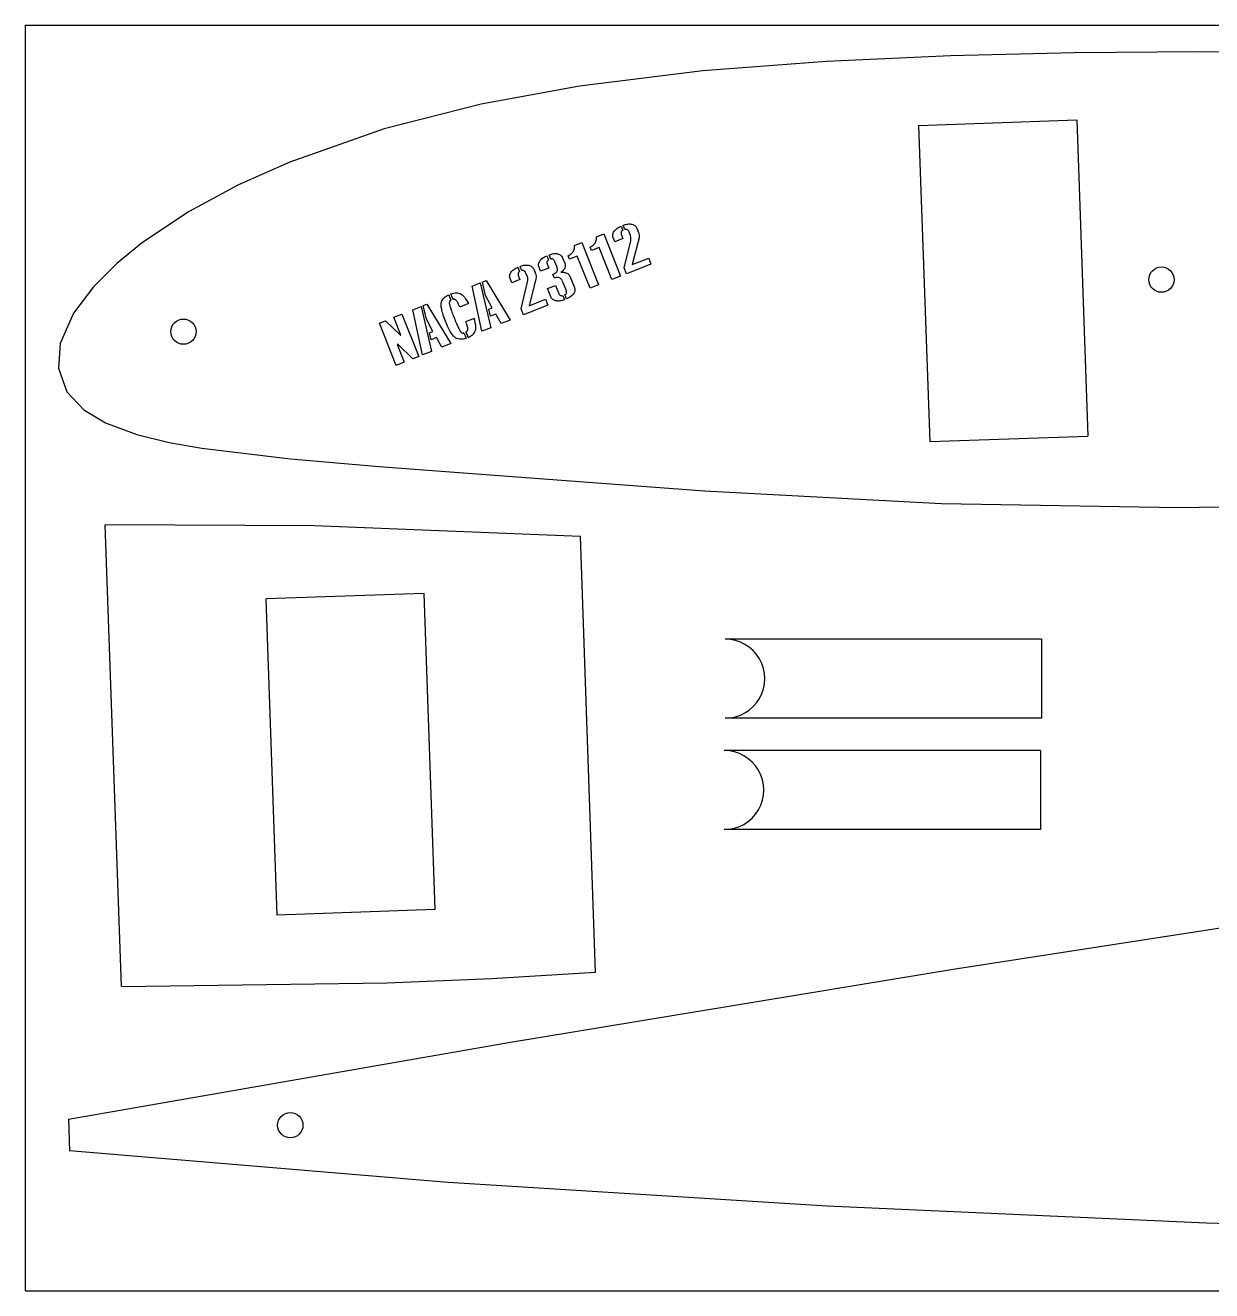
# Model space of a CAD drawing. Extents: x 0 to 1200, y 0 to 400.
# Drawn here: x 0 to 375, y -0.1 to 399.9 of the extents above; entities that cross this region are included whole.
import ezdxf

# ---------------------------------------------------------------- set-up
doc = ezdxf.new("R2010")
doc.units = 0
doc.header["$MEASUREMENT"] = 0
doc.layers.add('SLD-0', color=179, linetype='Continuous')

msp = doc.modelspace()

# ---------------------------------------------------------------- linework, layer by layer
at = {"layer": 'SLD-0', "color": 179, "linetype": 'Continuous'}
for p, q in [((-0.035, 399.936665), (1199.965, 399.936665)), ((-0.035, 399.936665), (-0.035, -0.063335)), ((253.24351, 388.448729), (214.133378, 385.51793)), ((292.423305, 390.240658), (253.24351, 388.448729)), ((331.631254, 391.248106), (292.423305, 390.240658)), ((370.850743, 391.591124), (331.631254, 391.248106)), ((454.038302, 390.529912), (370.850743, 391.591124)), ((214.133378, 385.51793), (175.207679, 380.73961)), ((175.207679, 380.73961), (144.07662, 375.020403)), ((144.07662, 375.020403), (113.41398, 367.176048)), ((282.368217, 368.277923), (332.337759, 370.022898)), ((282.368217, 368.277923), (285.858167, 268.33884)), ((332.337759, 370.022898), (335.827708, 270.083815)), ((113.41398, 367.176048), (83.547624, 356.71193)), ((83.547624, 356.71193), (67.365402, 349.47618)), ((67.365402, 349.47618), (51.765241, 341.060502)), ((51.765241, 341.060502), (37.019522, 331.228123)), ((187.287376, 335.926164), (187.605274, 336.108955)), ((187.605274, 336.108955), (187.949663, 336.281149)), ((187.949663, 336.281149), (188.320543, 336.440098)), ((188.320543, 336.440098), (188.845073, 335.120824)), ((188.998724, 336.710311), (189.377552, 336.850716)), ((189.520605, 335.396335), (188.998724, 336.710311)), ((189.377552, 336.850716), (189.745783, 336.96198)), ((189.745783, 336.96198), (190.103417, 337.046752)), ((190.103417, 337.046752), (190.447806, 337.105033)), ((190.447806, 337.105033), (190.781598, 337.134174)), ((190.781598, 337.134174), (191.104794, 337.136823)), ((191.104794, 337.136823), (191.414744, 337.112981)), ((191.414744, 337.112981), (191.714097, 337.059998)), ((191.714097, 337.059998), (191.994907, 336.983173)), ((191.994907, 336.983173), (192.254523, 336.882505)), ((192.254523, 336.882505), (192.484998, 336.760645)), ((192.484998, 336.760645), (192.694281, 336.617591)), ((192.694281, 336.617591), (192.877072, 336.448046)), ((192.877072, 336.448046), (193.03867, 336.257307)), ((193.03867, 336.257307), (193.171127, 336.045376)), ((193.171127, 336.045376), (193.282391, 335.809602)), ((180.444132, 331.905217), (180.497115, 332.260202)), ((180.486519, 333.123823), (182.812468, 334.051024)), ((180.51301, 332.665521), (180.486519, 333.123823)), ((180.497115, 332.260202), (180.51301, 332.665521)), ((182.812468, 334.051024), (188.142556, 320.656948)), ((185.681995, 333.579022), (185.700539, 333.828041)), ((185.69789, 333.330002), (185.681995, 333.579022)), ((185.745574, 333.080983), (185.69789, 333.330002)), ((185.700539, 333.828041), (185.750872, 334.077061)), ((185.827698, 332.831963), (185.745574, 333.080983)), ((185.750872, 334.077061), (185.835645, 334.326081)), ((186.344281, 331.531233), (185.827698, 332.831963)), ((185.835645, 334.326081), (185.954857, 334.577749)), ((185.954857, 334.577749), (186.105858, 334.826769)), ((186.105858, 334.826769), (186.288649, 335.07049)), ((186.288649, 335.07049), (186.497931, 335.303615)), ((188.88746, 332.543206), (186.344281, 331.531233)), ((186.497931, 335.303615), (186.733705, 335.523494)), ((186.733705, 335.523494), (186.99597, 335.730127)), ((186.99597, 335.730127), (187.287376, 335.926164)), ((188.325841, 334.402906), (188.323192, 334.161834)), ((188.323192, 334.161834), (188.370877, 333.891621)), ((188.381473, 334.612188), (188.325841, 334.402906)), ((188.370877, 333.891621), (188.471544, 333.592268)), ((188.471544, 334.789681), (188.381473, 334.612188)), ((188.57751, 334.935384), (188.471544, 334.789681)), ((188.471544, 333.592268), (188.88746, 332.543206)), ((188.70202, 335.043999), (188.57751, 334.935384)), ((188.845116, 335.120824), (188.70202, 335.043999)), ((189.676905, 335.438721), (189.520605, 335.396335)), ((189.843801, 335.44402), (189.676905, 335.438721)), ((190.018645, 335.41223), (189.843801, 335.44402)), ((190.206734, 335.346001), (190.018645, 335.41223)), ((190.389525, 335.232088), (190.206734, 335.346001)), ((190.556421, 335.062543), (190.389525, 335.232088)), ((190.707422, 334.832067), (190.556421, 335.062543)), ((190.839879, 334.54596), (190.707422, 334.832067)), ((191.276988, 333.449214), (190.839879, 334.54596)), ((191.382954, 333.073035), (191.276988, 333.449214)), ((191.377656, 331.780252), (191.433288, 332.238555)), ((191.435937, 332.670365), (191.382954, 333.073035)), ((191.433288, 332.238555), (191.435937, 332.670365)), ((194.000309, 332.781629), (191.82801, 324.285822)), ((193.282391, 335.809602), (193.814869, 334.477082)), ((193.814869, 334.477082), (193.947326, 334.066464)), ((193.947326, 334.066464), (194.021502, 333.6479)), ((194.040046, 333.218738), (194.000309, 332.781629)), ((194.021502, 333.6479), (194.040046, 333.218738)), ((37.019522, 331.228123), (28.928438, 324.6195)), ((172.75846, 327.871024), (172.970392, 328.101499)), ((172.970392, 328.101499), (173.153183, 328.339922)), ((173.153183, 328.339922), (173.301535, 328.588942)), ((173.301535, 328.588942), (173.418097, 328.84326)), ((173.418097, 328.84326), (173.513467, 329.145262)), ((173.513467, 329.145262), (173.56645, 329.500248)), ((173.555853, 330.363869), (175.881802, 331.29107)), ((173.582344, 329.905567), (173.555853, 330.363869)), ((173.56645, 329.500248), (173.582344, 329.905567)), ((175.881802, 331.29107), (181.211881, 317.896994)), ((178.515555, 329.78855), (178.857295, 329.987236)), ((178.942067, 328.720945), (178.515555, 329.78855)), ((178.857295, 329.987236), (179.167245, 330.193869)), ((181.403123, 329.698479), (178.942067, 328.720945)), ((179.167245, 330.193869), (179.442756, 330.40845)), ((179.442756, 330.40845), (179.689126, 330.630978)), ((179.689126, 330.630978), (179.901058, 330.861454)), ((179.901058, 330.861454), (180.083849, 331.099877)), ((180.083849, 331.099877), (180.232201, 331.348896)), ((180.232201, 331.348896), (180.348763, 331.603214)), ((180.348763, 331.603214), (180.444132, 331.905217)), ((185.429823, 319.576097), (181.403123, 329.698479)), ((189.287502, 323.281796), (191.377656, 331.780252)), ((28.928438, 324.6195), (21.522323, 317.252497)), ((157.140151, 323.977649), (157.497785, 324.062421)), ((157.497785, 324.062421), (157.842174, 324.120703)), ((157.842174, 324.120703), (158.175966, 324.149843)), ((158.175966, 324.149843), (158.499162, 324.152492)), ((158.499162, 324.152492), (158.809112, 324.12865)), ((158.809112, 324.12865), (159.108465, 324.075667)), ((159.108465, 324.075667), (159.389275, 323.998842)), ((162.21224, 324.232813), (162.230784, 324.481832)), ((162.228135, 323.983793), (162.21224, 324.232813)), ((162.230784, 324.481832), (162.281118, 324.730852)), ((162.281118, 324.730852), (162.365891, 324.979871)), ((162.365891, 324.979871), (162.485102, 325.23154)), ((162.485102, 325.23154), (162.636103, 325.48056)), ((162.636103, 325.48056), (162.818894, 325.724281)), ((162.818894, 325.724281), (163.028177, 325.957406)), ((163.028177, 325.957406), (163.263951, 326.177285)), ((163.263951, 326.177285), (163.526216, 326.383918)), ((163.526216, 326.383918), (163.817622, 326.579955)), ((163.817622, 326.579955), (164.135519, 326.762746)), ((164.135519, 326.762746), (164.479908, 326.93494)), ((164.479908, 326.93494), (164.850788, 327.093889)), ((164.850788, 327.093889), (165.375319, 325.774615)), ((164.856087, 325.056697), (164.853438, 324.815625)), ((164.853438, 324.815625), (164.901122, 324.545412)), ((164.911719, 325.265979), (164.856087, 325.056697)), ((164.901122, 324.545412), (165.00179, 324.246058)), ((165.00179, 325.443472), (164.911719, 325.265979)), ((165.107755, 325.589175), (165.00179, 325.443472)), ((165.00179, 324.246058), (165.417705, 323.196997)), ((165.232265, 325.69779), (165.107755, 325.589175)), ((165.37537, 325.774615), (165.232265, 325.69779)), ((165.563408, 327.377348), (165.942236, 327.517752)), ((166.08529, 326.060723), (165.563408, 327.377348)), ((165.942236, 327.517752), (166.307818, 327.629016)), ((166.236291, 326.10046), (166.08529, 326.060723)), ((166.39524, 326.103109), (166.236291, 326.10046)), ((166.307818, 327.629016), (166.662803, 327.71114)), ((166.567434, 326.071319), (166.39524, 326.103109)), ((166.747576, 325.999792), (166.567434, 326.071319)), ((166.662803, 327.71114), (167.007192, 327.769421)), ((166.927718, 325.88323), (166.747576, 325.999792)), ((167.091965, 325.711035), (166.927718, 325.88323)), ((167.007192, 327.769421), (167.338335, 327.798562)), ((167.240317, 325.48056), (167.091965, 325.711035)), ((167.372774, 325.194452), (167.240317, 325.48056)), ((167.338335, 327.798562), (167.656233, 327.798562)), ((167.960884, 323.716229), (167.372774, 325.194452)), ((167.656233, 327.798562), (167.963534, 327.77207)), ((167.963534, 327.77207), (168.260238, 327.719087)), ((168.260238, 327.719087), (168.538398, 327.639613)), ((168.538398, 327.639613), (168.792716, 327.538945)), ((168.792716, 327.538945), (169.023191, 327.417085)), ((169.023191, 327.417085), (169.229825, 327.271382)), ((169.229825, 327.271382), (169.412616, 327.101836)), ((169.412616, 327.101836), (169.568915, 326.908449)), ((169.568915, 326.908449), (169.704022, 326.693868)), ((169.704022, 326.693868), (169.815286, 326.458094)), ((169.815286, 326.458094), (170.496116, 324.746747)), ((170.496116, 324.746747), (170.578239, 324.497727)), ((170.578239, 324.497727), (170.628573, 324.248708)), ((170.644468, 324.002337), (170.625924, 323.753317)), ((170.628573, 324.248708), (170.644468, 324.002337)), ((171.584889, 327.028596), (171.926629, 327.227282)), ((172.011402, 325.96099), (171.584889, 327.028596)), ((171.926629, 327.227282), (172.236579, 327.433915)), ((174.472457, 326.938525), (172.011402, 325.96099)), ((172.236579, 327.433915), (172.51209, 327.648496)), ((172.51209, 327.648496), (172.75846, 327.871024)), ((178.499157, 316.816143), (174.472457, 326.938525)), ((197.740902, 324.47921), (190.03189, 321.4115)), ((191.82801, 324.285822), (197.044177, 326.360102)), ((197.044177, 326.360102), (197.740902, 324.47921)), ((153.076363, 320.594691), (153.094907, 320.843711)), ((153.092258, 320.345671), (153.076363, 320.594691)), ((153.139942, 320.096652), (153.092258, 320.345671)), ((153.094907, 320.843711), (153.14524, 321.09273)), ((153.222066, 319.847632), (153.139942, 320.096652)), ((153.14524, 321.09273), (153.230013, 321.34175)), ((153.230013, 321.34175), (153.349225, 321.593419)), ((153.349225, 321.593419), (153.500226, 321.842438)), ((153.500226, 321.842438), (153.683017, 322.08616)), ((153.683017, 322.08616), (153.892299, 322.319284)), ((153.892299, 322.319284), (154.128073, 322.539163)), ((154.128073, 322.539163), (154.390339, 322.745797)), ((154.390339, 322.745797), (154.681744, 322.941833)), ((154.681744, 322.941833), (154.999642, 323.124624)), ((154.999642, 323.124624), (155.344031, 323.296819)), ((155.344031, 323.296819), (155.714911, 323.455767)), ((155.714911, 323.455767), (156.239442, 322.136493)), ((155.720209, 321.418575), (155.71756, 321.177503)), ((155.71756, 321.177503), (155.765245, 320.90729)), ((155.775841, 321.627857), (155.720209, 321.418575)), ((155.765245, 320.90729), (155.865912, 320.607937)), ((155.865912, 321.80535), (155.775841, 321.627857)), ((155.971878, 321.951053), (155.865912, 321.80535)), ((155.865912, 320.607937), (156.281828, 319.558875)), ((156.096388, 322.059668), (155.971878, 321.951053)), ((156.239528, 322.136493), (156.096388, 322.059668)), ((156.393092, 323.72598), (156.77192, 323.866385)), ((156.914973, 322.412004), (156.393092, 323.72598)), ((156.77192, 323.866385), (157.140151, 323.977649)), ((157.071273, 322.454391), (156.914973, 322.412004)), ((157.238169, 322.459689), (157.071273, 322.454391)), ((157.413013, 322.427899), (157.238169, 322.459689)), ((157.601102, 322.361671), (157.413013, 322.427899)), ((157.783893, 322.247757), (157.601102, 322.361671)), ((157.950789, 322.078212), (157.783893, 322.247757)), ((158.10179, 321.847736), (157.950789, 322.078212)), ((158.234248, 321.561629), (158.10179, 321.847736)), ((158.671356, 320.464883), (158.234248, 321.561629)), ((158.777322, 320.088704), (158.671356, 320.464883)), ((158.830305, 319.686034), (158.777322, 320.088704)), ((159.389275, 323.998842), (159.648891, 323.898175)), ((159.648891, 323.898175), (159.879366, 323.776314)), ((159.879366, 323.776314), (160.088649, 323.63326)), ((160.088649, 323.63326), (160.27144, 323.463715)), ((160.27144, 323.463715), (160.433038, 323.272976)), ((160.433038, 323.272976), (160.565495, 323.061045)), ((160.565495, 323.061045), (160.676759, 322.825271)), ((160.676759, 322.825271), (161.209237, 321.492751)), ((161.209237, 321.492751), (161.341694, 321.082134)), ((161.341694, 321.082134), (161.41587, 320.663569)), ((161.434414, 320.234407), (161.394677, 319.797298)), ((161.41587, 320.663569), (161.434414, 320.234407)), ((162.27582, 323.734773), (162.228135, 323.983793)), ((162.357943, 323.485754), (162.27582, 323.734773)), ((162.874526, 322.185024), (162.357943, 323.485754)), ((165.417705, 323.196997), (162.874526, 322.185024)), ((166.739629, 321.202191), (167.023087, 321.326701)), ((167.213826, 320.012725), (166.739629, 321.202191)), ((167.023087, 321.326701), (167.330388, 321.480351)), ((167.499933, 320.116042), (167.213826, 320.012725)), ((167.330388, 321.480351), (167.47874, 321.562475)), ((167.47874, 321.562475), (167.605899, 321.6393)), ((167.759549, 320.187569), (167.499933, 320.116042)), ((167.605899, 321.6393), (167.711865, 321.708178)), ((167.711865, 321.708178), (167.793988, 321.769108)), ((167.990025, 320.229955), (167.759549, 320.187569)), ((167.793988, 321.769108), (167.976779, 321.965145)), ((168.061552, 323.400981), (167.960884, 323.716229)), ((167.976779, 321.965145), (168.103938, 322.174427)), ((168.194009, 320.237902), (167.990025, 320.229955)), ((168.133079, 323.117523), (168.061552, 323.400981)), ((168.103938, 322.174427), (168.180763, 322.402254)), ((168.180763, 322.863205), (168.133079, 323.117523)), ((168.201957, 322.643326), (168.180763, 322.863205)), ((168.180763, 322.402254), (168.201957, 322.643326)), ((168.498661, 320.211411), (168.194009, 320.237902)), ((168.77947, 320.137235), (168.498661, 320.211411)), ((169.039086, 320.007427), (168.77947, 320.137235)), ((169.277509, 319.829934), (169.039086, 320.007427)), ((169.582161, 322.044619), (169.304001, 321.827389)), ((169.304001, 321.827389), (169.656337, 321.861828)), ((169.828531, 322.269796), (169.582161, 322.044619)), ((169.656337, 321.861828), (169.992778, 321.864477)), ((170.043112, 322.508219), (169.828531, 322.269796)), ((169.992778, 321.864477), (170.310676, 321.837986)), ((170.223254, 322.757239), (170.043112, 322.508219)), ((170.374255, 323.006259), (170.223254, 322.757239)), ((170.310676, 321.837986), (170.612678, 321.782354)), ((170.490818, 323.255278), (170.374255, 323.006259)), ((170.57559, 323.504298), (170.490818, 323.255278)), ((170.625924, 323.753317), (170.57559, 323.504298)), ((170.612678, 321.782354), (170.880242, 321.705529)), ((170.880242, 321.705529), (171.123963, 321.610159)), ((171.123963, 321.610159), (171.349141, 321.493597)), ((171.349141, 321.493597), (171.550476, 321.358491)), ((171.550476, 321.358491), (171.730617, 321.202191)), ((171.730617, 321.202191), (171.889566, 321.027348)), ((171.889566, 321.027348), (172.024672, 320.831311)), ((172.024672, 320.831311), (172.141235, 320.61673)), ((172.141235, 320.61673), (173.553229, 317.064227)), ((188.142556, 320.656948), (185.429823, 319.576097)), ((190.03189, 321.4115), (189.287481, 323.281796)), ((21.522323, 317.252497), (15.219745, 308.92601)), ((141.251352, 317.499871), (143.802478, 318.517143)), ((144.300517, 303.199788), (141.251352, 317.499871)), ((143.802542, 318.517143), (147.158945, 304.336271)), ((144.488607, 318.790005), (145.630388, 319.243008)), ((145.489983, 314.538127), (144.488607, 318.790005)), ((145.630388, 319.243008), (153.27582, 306.770835)), ((153.738649, 318.546902), (153.222066, 319.847632)), ((156.281828, 319.558875), (153.738649, 318.546902)), ((156.681913, 310.297465), (158.772024, 318.795922)), ((158.772024, 318.795922), (158.827656, 319.254224)), ((158.827656, 319.254224), (158.830305, 319.686034)), ((161.394677, 319.797298), (159.222379, 311.301491)), ((165.054773, 316.709242), (167.597952, 317.721215)), ((166.090588, 314.105132), (165.054773, 316.709242)), ((167.597952, 317.721215), (168.5331, 315.368774)), ((169.4603, 319.623301), (169.277509, 319.829934)), ((169.64574, 319.337193), (169.4603, 319.623301)), ((169.836479, 318.968962), (169.64574, 319.337193)), ((170.027217, 318.521257), (169.836479, 318.968962)), ((170.912032, 316.303922), (170.027217, 318.521257)), ((171.012699, 316.004569), (170.912032, 316.303922)), ((171.060384, 315.734356), (171.012699, 316.004569)), ((173.553229, 317.064227), (173.635352, 316.815207)), ((173.635352, 316.815207), (173.685686, 316.568837)), ((173.685686, 316.070798), (173.638002, 315.821778)), ((173.685686, 316.568837), (173.701581, 316.319817)), ((173.701581, 316.319817), (173.685686, 316.070798)), ((181.211967, 317.896994), (178.499157, 316.816143)), ((131.422832, 311.775077), (131.444025, 312.026745)), ((131.444025, 312.026745), (131.478464, 312.257221)), ((131.478464, 312.257221), (131.534096, 312.463854)), ((131.534096, 312.463854), (131.682448, 312.842682)), ((131.682448, 312.842682), (131.867888, 313.195018)), ((131.867888, 313.195018), (132.095715, 313.518214)), ((132.095715, 313.518214), (132.360629, 313.817567)), ((132.360629, 313.817567), (132.66793, 314.08778)), ((132.66793, 314.08778), (133.012319, 314.331501)), ((133.012319, 314.331501), (133.396445, 314.546082)), ((133.396445, 314.546082), (133.820308, 314.736821)), ((133.820308, 314.736821), (134.498495, 313.028122)), ((134.018994, 312.302257), (134.003099, 312.132711)), ((134.003099, 312.132711), (134.003099, 312.032044)), ((134.003099, 312.032044), (134.016345, 311.904885)), ((134.050783, 312.455907), (134.018994, 312.302257)), ((134.09317, 312.593662), (134.050783, 312.455907)), ((134.148802, 312.715523), (134.09317, 312.593662)), ((134.21768, 312.81884), (134.148802, 312.715523)), ((134.297154, 312.903612), (134.21768, 312.81884)), ((134.392523, 312.975139), (134.297154, 312.903612)), ((134.498495, 313.028122), (134.392523, 312.975139)), ((134.498495, 315.007033), (134.948843, 315.163333)), ((135.181968, 313.290388), (134.498495, 315.007033)), ((134.948843, 315.163333), (135.385952, 315.274597)), ((135.30118, 313.324826), (135.181968, 313.290388)), ((135.420391, 313.340721), (135.30118, 313.324826)), ((135.385952, 315.274597), (135.812465, 315.335527)), ((135.542252, 313.332774), (135.420391, 313.340721)), ((135.669411, 313.306282), (135.542252, 313.332774)), ((135.793921, 313.255949), (135.669411, 313.306282)), ((135.923729, 313.184422), (135.793921, 313.255949)), ((135.812465, 315.335527), (136.23103, 315.351422)), ((136.056186, 313.091702), (135.923729, 313.184422)), ((136.188643, 312.977788), (136.056186, 313.091702)), ((136.284012, 312.874472), (136.188643, 312.977788)), ((136.23103, 315.351422), (136.6337, 315.316983)), ((136.392627, 312.72612), (136.284012, 312.874472)), ((136.514488, 312.530083), (136.392627, 312.72612)), ((136.649594, 312.29166), (136.514488, 312.530083)), ((136.6337, 315.316983), (137.028422, 315.237509)), ((136.797947, 312.005552), (136.649594, 312.29166)), ((136.959544, 311.67176), (136.797947, 312.005552)), ((137.028422, 315.237509), (137.412548, 315.107701)), ((137.412548, 315.107701), (137.783428, 314.932857)), ((137.783428, 314.932857), (138.048343, 314.765961)), ((138.048343, 314.765961), (138.318556, 314.540784)), ((138.318556, 314.540784), (138.591418, 314.257325)), ((138.591418, 314.257325), (138.872227, 313.912937)), ((138.872227, 313.912937), (139.155685, 313.510267)), ((139.155685, 313.510267), (139.444442, 313.049315)), ((139.444442, 313.049315), (139.735848, 312.530083)), ((139.735848, 312.530083), (140.035201, 311.94992)), ((147.585457, 310.593551), (145.489983, 314.538127)), ((159.222379, 311.301491), (164.438545, 313.375772)), ((164.438545, 313.375772), (165.13527, 311.494879)), ((166.201852, 313.866709), (166.090588, 314.105132)), ((166.336959, 313.652128), (166.201852, 313.866709)), ((166.498556, 313.46139), (166.336959, 313.652128)), ((166.683997, 313.291845), (166.498556, 313.46139)), ((166.89063, 313.146142), (166.683997, 313.291845)), ((167.123755, 313.021632), (166.89063, 313.146142)), ((167.383371, 312.920965), (167.123755, 313.021632)), ((167.66418, 312.844139), (167.383371, 312.920965)), ((167.963534, 312.791156), (167.66418, 312.844139)), ((168.276133, 312.767314), (167.963534, 312.791156)), ((168.596679, 312.769963), (168.276133, 312.767314)), ((168.5331, 315.368774), (168.668206, 315.080018)), ((168.933121, 312.799104), (168.596679, 312.769963)), ((168.668206, 315.080018), (168.816558, 314.849542)), ((168.816558, 314.849542), (168.983454, 314.672049)), ((169.277509, 312.854736), (168.933121, 312.799104)), ((168.983454, 314.672049), (169.166245, 314.552838)), ((169.166345, 314.552838), (169.354335, 314.489258)), ((169.635144, 312.939509), (169.277509, 312.854736)), ((169.354335, 314.489258), (169.534476, 314.462767)), ((169.534476, 314.462767), (169.701372, 314.468065)), ((170.003375, 313.050773), (169.635144, 312.939509)), ((169.701372, 314.468065), (169.857672, 314.510451)), ((169.857672, 314.510451), (170.382203, 313.191177)), ((170.382203, 313.191177), (170.003375, 313.050773)), ((170.570292, 314.791261), (170.705398, 314.865437)), ((171.094913, 313.474636), (170.570292, 314.791261)), ((170.705398, 314.865437), (170.82461, 314.974052)), ((170.82461, 314.974052), (170.925277, 315.114456)), ((170.925277, 315.114456), (171.01005, 315.2893)), ((171.01005, 315.2893), (171.060384, 315.495933)), ((171.060384, 315.495933), (171.060384, 315.734356)), ((171.465703, 313.633584), (171.094823, 313.474636)), ((171.807443, 313.80313), (171.465703, 313.633584)), ((172.122691, 313.985921), (171.807443, 313.80313)), ((172.411448, 314.181957), (172.122691, 313.985921)), ((172.673713, 314.388591), (172.411448, 314.181957)), ((172.906838, 314.605821), (172.673713, 314.388591)), ((173.113471, 314.836296), (172.906838, 314.605821)), ((173.290964, 315.077368), (173.113471, 314.836296)), ((173.439316, 315.326388), (173.290964, 315.077368)), ((173.555878, 315.575408), (173.439316, 315.326388)), ((173.638002, 315.821778), (173.555878, 315.575408)), ((15.219745, 308.92601), (10.982259, 299.401252)), ((116.486568, 307.637127), (119.029747, 308.649101)), ((119.029747, 308.649101), (124.359826, 295.255025)), ((122.507051, 310.035449), (125.058178, 311.052721)), ((125.556217, 295.735366), (122.507051, 310.035449)), ((125.058192, 311.052721), (128.414644, 296.871849)), ((125.744306, 311.325583), (126.886088, 311.778586)), ((126.745683, 307.073705), (125.744306, 311.325583)), ((126.886088, 311.778586), (134.531519, 299.306413)), ((131.422832, 311.499566), (131.422832, 311.775077)), ((131.438727, 311.200212), (131.422832, 311.499566)), ((131.475815, 310.879666), (131.438727, 311.200212)), ((131.526148, 310.537926), (131.475815, 310.879666)), ((131.597675, 310.172344), (131.526148, 310.537926)), ((131.685097, 309.78292), (131.597675, 310.172344)), ((131.793712, 309.369653), (131.685097, 309.78292)), ((131.915573, 308.935194), (131.793712, 309.369653)), ((132.058627, 308.479541), (131.915573, 308.935194)), ((132.217575, 308.000045), (132.058627, 308.479541)), ((132.397717, 307.496708), (132.217575, 308.000045)), ((134.016345, 311.904885), (134.042836, 311.753884)), ((134.042836, 311.753884), (134.082573, 311.576391)), ((134.082573, 311.576391), (134.132907, 311.375056)), ((134.132907, 311.375056), (134.196486, 311.147229)), ((134.196486, 311.147229), (134.273312, 310.895561)), ((134.273312, 310.895561), (134.360733, 310.62005)), ((134.360733, 310.62005), (134.461401, 310.318047)), ((134.461401, 310.318047), (134.575314, 309.989553)), ((134.575314, 309.989553), (134.699824, 309.637217)), ((134.699824, 309.637217), (134.840229, 309.261038)), ((134.840229, 309.261038), (134.99123, 308.858368)), ((134.99123, 308.858368), (135.152828, 308.431856)), ((135.152828, 308.431856), (135.33032, 307.978852)), ((137.134388, 311.295582), (136.959544, 311.67176)), ((137.322477, 310.871718), (137.134388, 311.295582)), ((140.035201, 311.94992), (137.322477, 310.871718)), ((146.536396, 310.177635), (147.585457, 310.593551)), ((147.034435, 308.018582), (146.536396, 310.177635)), ((148.682203, 308.67557), (147.034435, 308.018582)), ((150.417393, 305.634352), (148.682203, 308.67557)), ((157.426258, 308.427169), (156.681849, 310.297465)), ((165.13527, 311.494879), (157.426258, 308.427169)), ((111.908846, 305.817165), (113.789739, 306.564224)), ((117.239017, 292.423089), (111.908846, 305.817165)), ((113.789739, 306.564224), (118.597936, 301.96001)), ((118.725095, 302.010344), (116.486568, 307.637127)), ((128.841156, 303.129129), (126.745683, 307.073705)), ((132.591105, 306.972177), (132.397717, 307.496708)), ((132.805685, 306.423804), (132.591105, 306.972177)), ((133.030863, 305.870133), (132.805685, 306.423804)), ((133.253391, 305.345602), (133.030863, 305.870133)), ((133.47327, 304.850212), (133.253391, 305.345602)), ((133.687851, 304.383963), (133.47327, 304.850212)), ((133.902431, 303.946854), (133.687851, 304.383963)), ((135.33032, 307.978852), (135.51841, 307.502006)), ((135.51841, 307.502006), (135.711797, 307.017213)), ((135.711797, 307.017213), (135.899886, 306.558911)), ((135.899886, 306.558911), (136.077379, 306.1271)), ((136.077379, 306.1271), (136.246924, 305.72443)), ((136.246924, 305.72443), (136.408522, 305.348252)), ((136.408522, 305.348252), (136.559523, 305.001214)), ((136.559523, 305.001214), (136.705226, 304.678018)), ((136.705226, 304.678018), (136.840333, 304.386612)), ((136.840333, 304.386612), (136.967492, 304.119048)), ((136.967492, 304.119048), (137.089352, 303.880625)), ((141.884304, 307.300671), (139.17158, 306.222469)), ((139.17158, 306.222469), (139.325231, 305.78536)), ((139.325231, 305.78536), (139.460337, 305.390638)), ((139.460337, 305.390638), (139.568952, 305.038302)), ((139.568952, 305.038302), (139.659023, 304.728352)), ((139.659023, 304.728352), (139.725251, 304.460788)), ((139.725251, 304.460788), (139.772936, 304.235611)), ((139.772936, 304.235611), (139.794129, 304.05282)), ((139.794129, 304.05282), (139.796778, 303.912415)), ((142.067095, 306.675473), (141.884304, 307.300671)), ((142.210149, 306.09531), (142.067095, 306.675473)), ((142.318764, 305.560183), (142.210149, 306.09531)), ((142.387642, 305.07539), (142.318764, 305.560183)), ((142.377045, 303.888573), (142.416783, 304.23826)), ((142.422081, 304.632982), (142.387642, 305.07539)), ((142.416783, 304.23826), (142.422081, 304.632982)), ((147.158945, 304.336271), (144.300517, 303.199788)), ((153.275866, 306.770835), (150.417393, 305.634352)), ((118.597936, 301.96001), (118.725095, 302.010344)), ((127.792095, 302.713213), (128.841156, 303.129129)), ((128.290134, 300.55416), (127.792095, 302.713213)), ((129.937902, 301.211148), (128.290134, 300.55416)), ((131.673092, 298.16993), (129.937902, 301.211148)), ((134.111714, 303.541535), (133.902431, 303.946854)), ((134.320996, 303.162707), (134.111714, 303.541535)), ((134.52498, 302.815669), (134.320996, 303.162707)), ((134.728964, 302.495123), (134.52498, 302.815669)), ((134.92765, 302.206366), (134.728964, 302.495123)), ((135.123687, 301.94675), (134.92765, 302.206366)), ((135.317075, 301.716274), (135.123687, 301.94675)), ((135.507813, 301.514939), (135.317075, 301.716274)), ((135.695902, 301.342745), (135.507813, 301.514939)), ((135.878693, 301.199691), (135.695902, 301.342745)), ((136.061484, 301.085778), (135.878693, 301.199691)), ((136.427066, 300.913583), (136.061484, 301.085778)), ((136.805894, 300.786424), (136.427066, 300.913583)), ((137.192669, 300.704301), (136.805894, 300.786424)), ((137.089352, 303.880625), (137.200617, 303.668694)), ((137.590041, 300.672511), (137.192669, 300.704301)), ((137.200617, 303.668694), (137.301284, 303.483254)), ((137.301284, 303.483254), (137.396653, 303.326954)), ((137.396653, 303.326954), (137.481426, 303.197146)), ((137.481426, 303.197146), (137.5609, 303.093829)), ((137.5609, 303.093829), (137.629778, 303.019653)), ((137.998009, 300.685757), (137.590041, 300.672511)), ((137.629778, 303.019653), (137.759586, 302.908389)), ((137.759586, 302.908389), (137.886745, 302.818318)), ((137.886745, 302.818318), (138.011255, 302.746791)), ((138.416574, 300.744038), (137.998009, 300.685757)), ((138.011255, 302.746791), (138.135765, 302.699107)), ((138.135765, 302.699107), (138.254976, 302.669966)), ((138.254976, 302.669966), (138.374188, 302.664668)), ((138.374188, 302.664668), (138.49075, 302.677914)), ((138.843086, 300.850004), (138.416574, 300.744038)), ((138.49075, 302.677914), (138.604663, 302.712352)), ((138.604663, 302.712352), (139.282844, 301.003654)), ((139.282844, 301.003654), (138.843086, 300.850004)), ((139.38881, 303.048794), (139.277546, 302.993162)), ((139.277546, 302.993162), (139.961025, 301.273867)), ((139.486828, 303.120321), (139.38881, 303.048794)), ((139.571601, 303.210392), (139.486828, 303.120321)), ((139.643128, 303.316358), (139.571601, 303.210392)), ((139.701409, 303.438218), (139.643128, 303.316358)), ((139.746445, 303.578623), (139.701409, 303.438218)), ((139.778234, 303.737572), (139.746445, 303.578623)), ((139.796778, 303.912415), (139.778234, 303.737572)), ((139.961142, 301.273867), (140.395485, 301.467254)), ((140.395485, 301.467254), (140.790208, 301.689783)), ((140.790208, 301.689783), (141.142544, 301.938802)), ((141.142544, 301.938802), (141.455143, 302.214313)), ((141.455143, 302.214313), (141.728005, 302.516316)), ((141.728005, 302.516316), (141.958481, 302.84481)), ((141.958481, 302.84481), (142.149219, 303.202444)), ((142.149219, 303.202444), (142.297571, 303.58657)), ((142.297571, 303.58657), (142.377045, 303.888573)), ((10.982259, 299.401252), (10.406441, 291.530201)), ((117.697227, 299.101583), (117.551524, 299.043302)), ((117.551524, 299.043302), (119.782104, 293.435062)), ((122.513372, 294.521212), (117.697227, 299.101583)), ((128.414644, 296.871849), (125.556217, 295.735366)), ((134.531635, 299.306413), (131.673092, 298.16993)), ((119.782104, 293.435062), (117.238925, 292.423089)), ((124.359826, 295.255025), (122.513372, 294.521212)), ((10.406441, 291.530201), (13.106522, 284.126492)), ((13.106522, 284.126492), (18.513681, 278.37302)), ((18.513681, 278.37302), (25.303183, 274.31499)), ((25.303183, 274.31499), (35.185742, 270.630454)), ((35.185742, 270.630454), (45.429158, 268.101426)), ((45.429158, 268.101426), (55.815419, 266.240952)), ((285.858167, 268.33884), (335.827708, 270.083815)), ((55.815419, 266.240952), (83.74894, 262.885859)), ((83.74894, 262.885859), (111.782323, 260.472234)), ((111.782323, 260.472234), (139.836658, 258.312884)), ((139.836658, 258.312884), (214.668343, 252.823741)), ((214.668343, 252.823741), (289.590504, 248.81324)), ((289.590504, 248.81324), (364.609651, 247.547389)), ((364.609651, 247.547389), (439.634719, 248.497099)), ((30.322831, 96.108362), (25.225735, 242.070097)), ((91.352301, 241.711754), (25.225782, 242.068735)), ((175.449032, 238.294659), (91.352301, 241.711754)), ((180.25501, 100.668889), (175.449012, 238.294659)), ((126.045112, 220.351833), (76.075571, 218.606858)), ((129.535062, 120.41275), (126.045112, 220.351833)), ((79.56552, 118.667775), (76.075571, 218.606858)), ((321.224701, 205.924829), (221.2247, 205.924829)), ((321.224701, 205.924829), (321.224701, 180.924829)), ((321.224701, 180.924829), (221.2247, 180.924829)), ((320.900538, 170.677085), (220.900537, 170.677085)), ((320.900538, 170.677085), (320.900538, 145.677085)), ((320.900538, 145.677085), (220.900537, 145.677085)), ((129.535062, 120.41275), (79.56552, 118.667775)), ((293.257444, 101.589082), (433.404915, 123.248859)), ((147.30227, 98.626706), (180.25501, 100.668889)), ((153.335639, 78.51466), (293.257444, 101.589082)), ((30.322927, 96.108362), (114.321988, 97.274004)), ((114.321988, 97.274004), (147.30227, 98.626706)), ((13.629812, 54.167629), (153.335639, 78.51466)), ((13.629709, 54.167629), (13.978704, 44.173721)), ((133.612971, 34.187949), (13.978704, 44.173721)), ((253.424767, 26.615734), (133.612971, 34.187949)), ((373.356093, 21.256269), (253.424767, 26.615734)), ((493.366115, 18.125964), (373.356093, 21.256269)), ((-0.035, -0.063335), (1199.965, -0.063335))]:
    msp.add_line(p, q, dxfattribs=at)
for centre in [(359.115751, 319.544235), (49.945637, 303.094138), (83.73993, 52.233183)]:
    msp.add_circle(centre, 4, dxfattribs=at)
for centre in [(221.224701, 193.424829), (220.900538, 158.177085)]:
    msp.add_arc(centre, 12.5, -90.000003, 90.000003, dxfattribs=at)

doc.saveas('drawing.dxf')
